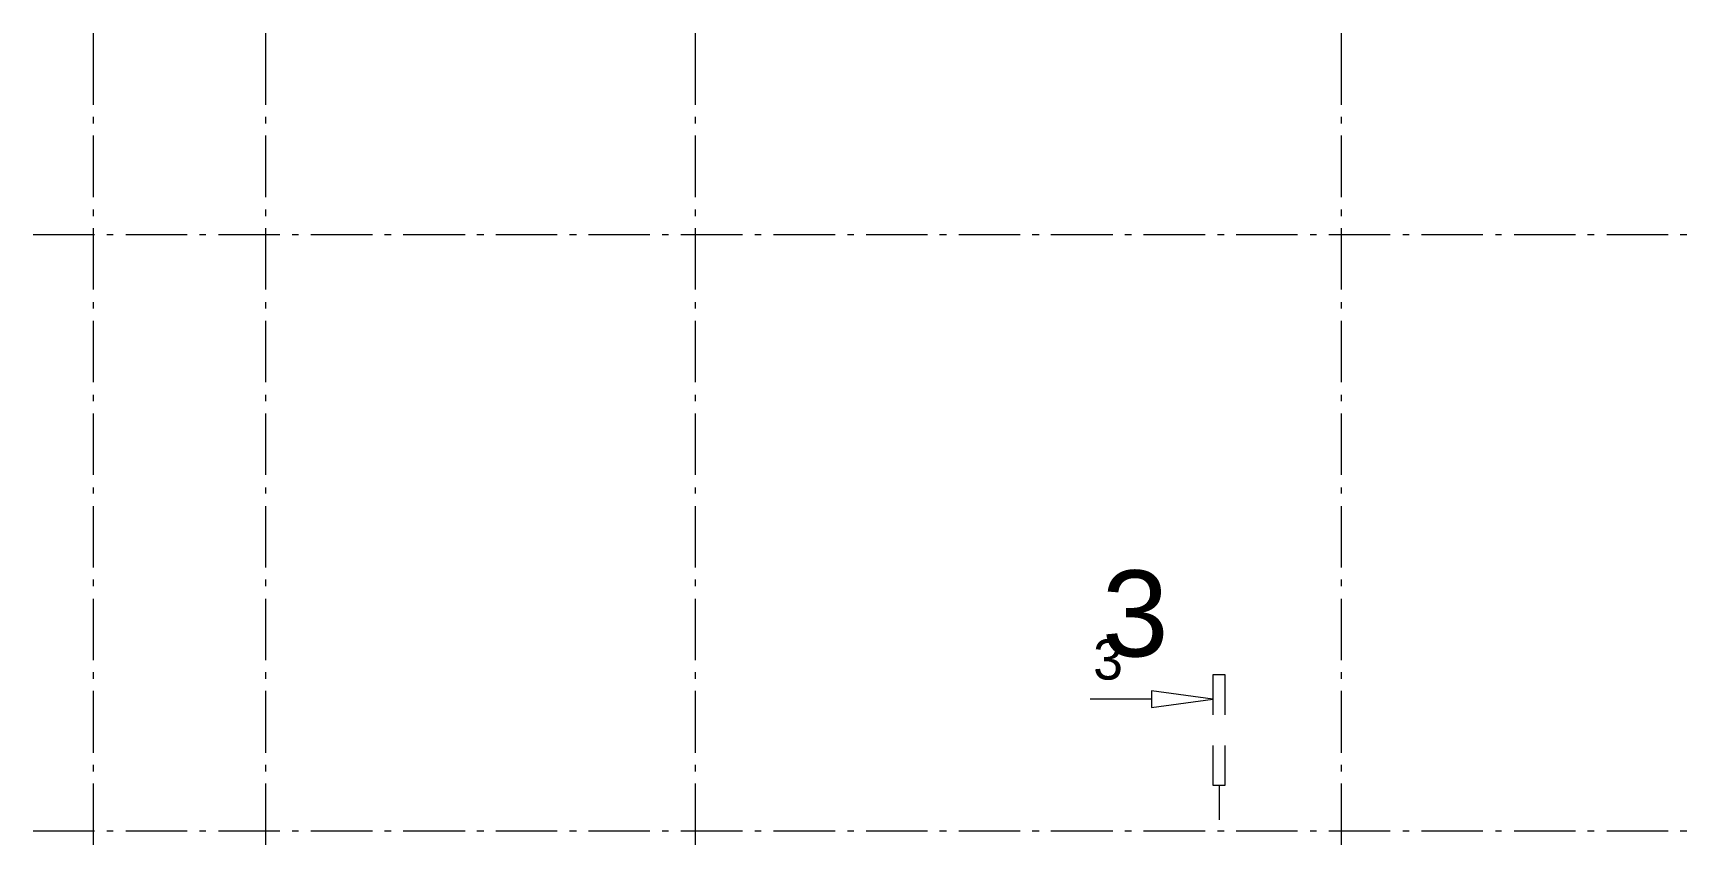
# Model space of a CAD drawing. Header units: millimetres. Extents: x -249154 to 415037, y -45458 to 354837.
# Drawn here: x -124736 to -111273, y 23561 to 30170 of the extents above; entities that cross this region are included whole.
import ezdxf

# ---------------------------------------------------------------- set-up
doc = ezdxf.new("R2010")
doc.units = ezdxf.units.MM
doc.layers.add('PDF _Текст', color=7, linetype='Continuous')
doc.styles.get("Standard").update_dxf_attribs({"font": 'arial.ttf'})

msp = doc.modelspace()

# ---------------------------------------------------------------- linework, layer by layer
at = {"lineweight": 9}
for points in [[(-124245.1, 29585.2), (-124245.1, 30169.8)], [(-122842.8, 29585.2), (-122842.8, 30169.8)], [(-119343.6, 29585.2), (-119343.6, 30169.8)], [(-114086.3, 29585.2), (-114086.3, 30169.8)], [(-124245.1, 29432.7), (-124245.1, 29487.7)], [(-122842.8, 29432.7), (-122842.8, 29487.7)], [(-119343.6, 29432.7), (-119343.6, 29487.7)], [(-114086.3, 29432.7), (-114086.3, 29487.7)], [(-124245.1, 28835.3), (-124245.1, 29335.2)], [(-122842.8, 28835.3), (-122842.8, 29335.2)], [(-119343.6, 28835.3), (-119343.6, 29335.2)], [(-114086.3, 28835.3), (-114086.3, 29335.2)], [(-124245.1, 28678.6), (-124245.1, 28733.7)], [(-122842.8, 28678.6), (-122842.8, 28733.7)], [(-119343.6, 28678.6), (-119343.6, 28733.7)], [(-114086.3, 28678.6), (-114086.3, 28733.7)], [(-124245.1, 28081.3), (-124245.1, 28581.2)], [(-122842.8, 28081.3), (-122842.8, 28581.2)], [(-119343.6, 28081.3), (-119343.6, 28581.2)], [(-114086.3, 28081.3), (-114086.3, 28581.2)], [(-124736.5, 28530.3), (-124236.6, 28530.3)], [(-124134.9, 28530.3), (-124084.1, 28530.3)], [(-123982.4, 28530.3), (-123482.5, 28530.3)], [(-123380.9, 28530.3), (-123330, 28530.3)], [(-123228.4, 28530.3), (-122728.5, 28530.3)], [(-122626.8, 28530.3), (-122576, 28530.3)], [(-122474.3, 28530.3), (-121974.4, 28530.3)], [(-121877, 28530.3), (-121821.9, 28530.3)], [(-121724.5, 28530.3), (-121220.3, 28530.3)], [(-121122.9, 28530.3), (-121067.8, 28530.3)], [(-120970.4, 28530.3), (-120470.5, 28530.3)], [(-120368.8, 28530.3), (-120313.7, 28530.3)], [(-120216.3, 28530.3), (-119716.4, 28530.3)], [(-119614.8, 28530.3), (-119563.9, 28530.3)], [(-119462.2, 28530.3), (-118962.4, 28530.3)], [(-118860.7, 28530.3), (-118809.8, 28530.3)], [(-118708.2, 28530.3), (-118208.3, 28530.3)], [(-118106.6, 28530.3), (-118055.8, 28530.3)], [(-117954.1, 28530.3), (-117454.2, 28530.3)], [(-117356.8, 28530.3), (-117301.7, 28530.3)], [(-117200, 28530.3), (-116700.1, 28530.3)], [(-116602.7, 28530.3), (-116547.6, 28530.3)], [(-116450.2, 28530.3), (-115946.1, 28530.3)], [(-115848.6, 28530.3), (-115793.6, 28530.3)], [(-115696.1, 28530.3), (-115196.2, 28530.3)], [(-115094.6, 28530.3), (-115039.5, 28530.3)], [(-114942.1, 28530.3), (-114442.2, 28530.3)], [(-114340.5, 28530.3), (-114289.7, 28530.3)], [(-114188, 28530.3), (-113688.1, 28530.3)], [(-113586.4, 28530.3), (-113535.6, 28530.3)], [(-113433.9, 28530.3), (-112934, 28530.3)], [(-112832.4, 28530.3), (-112781.5, 28530.3)], [(-112679.9, 28530.3), (-112180, 28530.3)], [(-112082.5, 28530.3), (-112027.5, 28530.3)], [(-111925.8, 28530.3), (-111425.9, 28530.3)], [(-111328.5, 28530.3), (-111273.4, 28530.3)], [(-124245.1, 27928.8), (-124245.1, 27979.6)], [(-122842.8, 27928.8), (-122842.8, 27979.6)], [(-119343.6, 27928.8), (-119343.6, 27979.6)], [(-114086.3, 27928.8), (-114086.3, 27979.6)], [(-124245.1, 27327.2), (-124245.1, 27827.1)], [(-122842.8, 27327.2), (-122842.8, 27827.1)], [(-119343.6, 27327.2), (-119343.6, 27827.1)], [(-114086.3, 27327.2), (-114086.3, 27827.1)], [(-124245.1, 27174.7), (-124245.1, 27225.5)], [(-122842.8, 27174.7), (-122842.8, 27225.5)], [(-119343.6, 27174.7), (-119343.6, 27225.5)], [(-114086.3, 27174.7), (-114086.3, 27225.5)], [(-124245.1, 26573.1), (-124245.1, 27073)], [(-122842.8, 26573.1), (-122842.8, 27073)], [(-119343.6, 26573.1), (-119343.6, 27073)], [(-114086.3, 26573.1), (-114086.3, 27073)], [(-124245.1, 26420.6), (-124245.1, 26471.5)], [(-122842.8, 26420.6), (-122842.8, 26471.5)], [(-119343.6, 26420.6), (-119343.6, 26471.5)], [(-114086.3, 26420.6), (-114086.3, 26471.5)], [(-124245.1, 25819.1), (-124245.1, 26318.9)], [(-122842.8, 25819.1), (-122842.8, 26318.9)], [(-119343.6, 25819.1), (-119343.6, 26318.9)], [(-114086.3, 25819.1), (-114086.3, 26318.9)], [(-124245.1, 25666.6), (-124245.1, 25721.6)], [(-122842.8, 25666.6), (-122842.8, 25721.6)], [(-119343.6, 25666.6), (-119343.6, 25721.6)], [(-114086.3, 25666.6), (-114086.3, 25721.6)], [(-124245.1, 25065), (-124245.1, 25564.9)], [(-122842.8, 25065), (-122842.8, 25564.9)], [(-119343.6, 25065), (-119343.6, 25564.9)], [(-114086.3, 25065), (-114086.3, 25564.9)], [(-124245.1, 24912.5), (-124245.1, 24967.6)], [(-122842.8, 24912.5), (-122842.8, 24967.6)], [(-119343.6, 24912.5), (-119343.6, 24967.6)], [(-115031, 24620.2), (-115031, 24946.4), (-115132.7, 24946.4), (-115132.7, 24620.2)], [(-114086.3, 24912.5), (-114086.3, 24967.6)], [(-124245.1, 24310.9), (-124245.1, 24815)], [(-122842.8, 24310.9), (-122842.8, 24815)], [(-119343.6, 24310.9), (-119343.6, 24815)], [(-114086.3, 24310.9), (-114086.3, 24815)], [(-115632.6, 24747.3), (-116132.5, 24747.3)], [(-115132.7, 24370.2), (-115132.7, 24048.3), (-115031, 24048.3), (-115031, 24370.2)], [(-124245.1, 24158.4), (-124245.1, 24213.5)], [(-122842.8, 24158.4), (-122842.8, 24213.5)], [(-119343.6, 24158.4), (-119343.6, 24213.5)], [(-114086.3, 24158.4), (-114086.3, 24213.5)], [(-124245.1, 23561.1), (-124245.1, 24061)], [(-122842.8, 23561.1), (-122842.8, 24061)], [(-119343.6, 23561.1), (-119343.6, 24061)], [(-115081.9, 24048.3), (-115081.9, 23764.4)], [(-114086.3, 23561.1), (-114086.3, 24061)], [(-124736.5, 23675.5), (-124236.6, 23675.5)], [(-124134.9, 23675.5), (-124084.1, 23675.5)], [(-123982.4, 23675.5), (-123482.5, 23675.5)], [(-123380.9, 23675.5), (-123330, 23675.5)], [(-123228.4, 23675.5), (-122728.5, 23675.5)], [(-122626.8, 23675.5), (-122576, 23675.5)], [(-122474.3, 23675.5), (-121974.4, 23675.5)], [(-121877, 23675.5), (-121821.9, 23675.5)], [(-121724.5, 23675.5), (-121220.3, 23675.5)], [(-121122.9, 23675.5), (-121067.8, 23675.5)], [(-120970.4, 23675.5), (-120470.5, 23675.5)], [(-120368.8, 23675.5), (-120313.7, 23675.5)], [(-120216.3, 23675.5), (-119716.4, 23675.5)], [(-119614.8, 23675.5), (-119563.9, 23675.5)], [(-119462.2, 23675.5), (-118962.4, 23675.5)], [(-118860.7, 23675.5), (-118809.8, 23675.5)], [(-118708.2, 23675.5), (-118208.3, 23675.5)], [(-118106.6, 23675.5), (-118055.8, 23675.5)], [(-117954.1, 23675.5), (-117454.2, 23675.5)], [(-117356.8, 23675.5), (-117301.7, 23675.5)], [(-117200, 23675.5), (-116700.1, 23675.5)], [(-116602.7, 23675.5), (-116547.6, 23675.5)], [(-116450.2, 23675.5), (-115946.1, 23675.5)], [(-115848.6, 23675.5), (-115793.6, 23675.5)], [(-115696.1, 23675.5), (-115196.2, 23675.5)], [(-115094.6, 23675.5), (-115039.5, 23675.5)], [(-114942.1, 23675.5), (-114442.2, 23675.5)], [(-114340.5, 23675.5), (-114289.7, 23675.5)], [(-114188, 23675.5), (-113688.1, 23675.5)], [(-113586.4, 23675.5), (-113535.6, 23675.5)], [(-113433.9, 23675.5), (-112934, 23675.5)], [(-112832.4, 23675.5), (-112781.5, 23675.5)], [(-112679.9, 23675.5), (-112180, 23675.5)], [(-112082.5, 23675.5), (-112027.5, 23675.5)], [(-111925.8, 23675.5), (-111425.9, 23675.5)], [(-111328.5, 23675.5), (-111273.4, 23675.5)]]:
    msp.add_lwpolyline(points, dxfattribs=at)
msp.add_lwpolyline([(-115632.6, 24679.5), (-115132.7, 24747.3), (-115632.6, 24815)], close=True, dxfattribs=at)

# ---------------------------------------------------------------- texts
at = {"insert": (-116036.9, 25440.6), "char_height": 700, "attachment_point": 4}
msp.add_mtext('3', dxfattribs=at)
at = {"layer": 'PDF _Текст', "insert": (-116107.2, 25068.2), "char_height": 327, "attachment_point": 4, "style": ''}
msp.add_mtext('3', dxfattribs=at)

doc.saveas('drawing.dxf')
